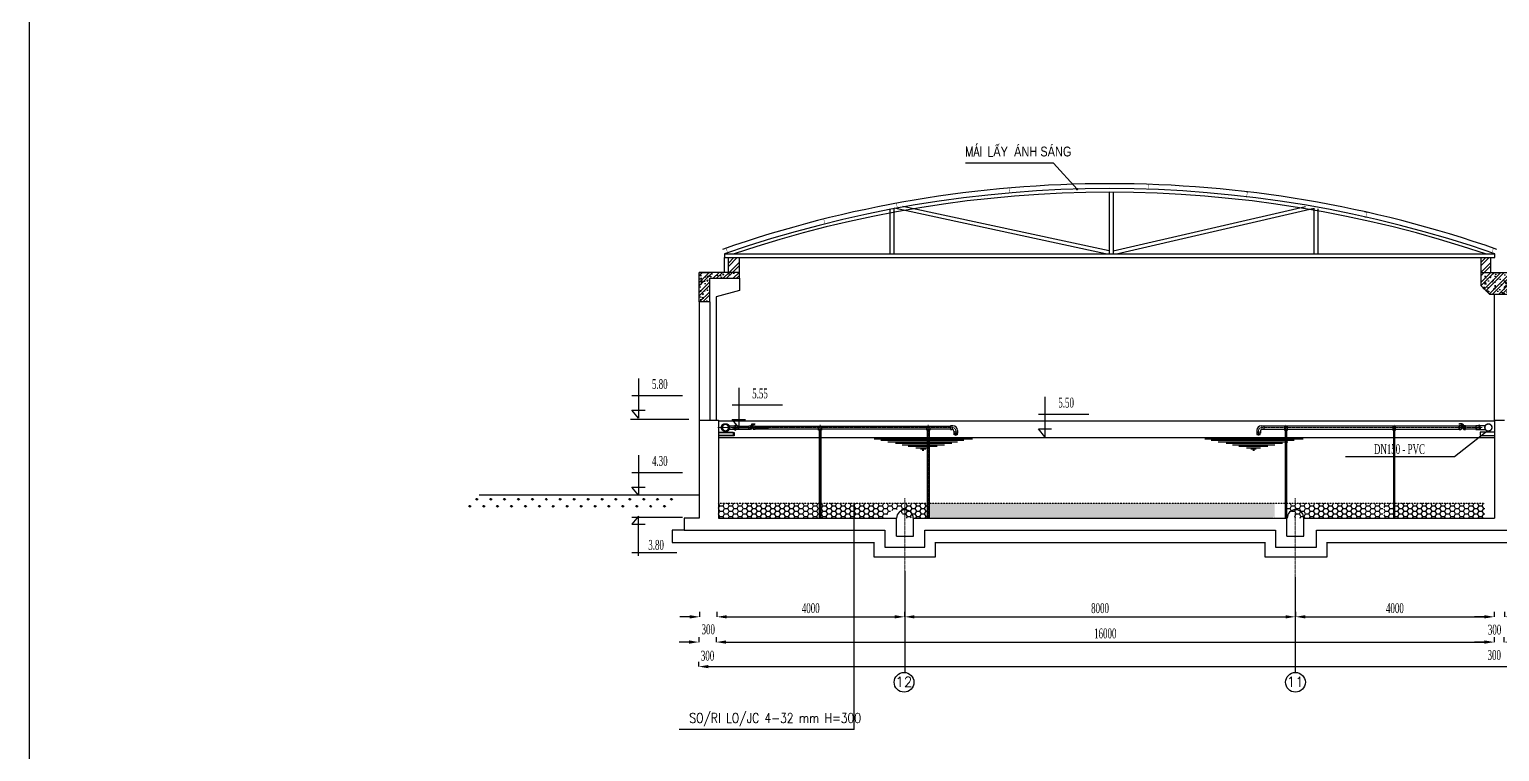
# Model space of a CAD drawing. Header units: millimetres. Extents: x -702765 to 835888, y -645289 to 262.
# Drawn here: x 616019 to 645903, y -311503 to -296839 of the extents above; entities that cross this region are included whole.
import ezdxf
from ezdxf.enums import TextEntityAlignment as Align

# ---------------------------------------------------------------- set-up
doc = ezdxf.new("R2010")
doc.units = ezdxf.units.MM
doc.header["$LTSCALE"] = 0.01
for name, pattern in [('CENTER', [2, 1.25, -0.25, 0.25, -0.25]), ('CENTER2', [1.125, 0.75, -0.125, 0.125, -0.125]), ('HIDDEN2', [0.1875, 0.125, -0.0625])]:
    doc.linetypes.add(name, pattern=pattern)
for name, color, linetype, lineweight in [('duong khuat', 49, 'HIDDEN2', 9), ('duong tam', 6, 'CENTER', 9), ('NETTHAY', 7, 'Continuous', 30), ('ong phan phoi bun', 3, 'Continuous', 25)]:
    doc.layers.add(name, color=color, linetype=linetype, lineweight=lineweight)
for name, color, linetype in [('HACTH', 9, 'Continuous'), ('HATCH', 8, 'Continuous'), ('manh', 8, 'Continuous'), ('TEXT', 2, 'Continuous'), ('THAY', 7, 'Continuous'), ('TUONG', 7, 'Continuous')]:
    doc.layers.add(name, color=color, linetype=linetype)
doc.styles.get("Standard").update_dxf_attribs({"font": 'txt.shx', "width": 0.85})
doc.styles.add('text', font='romans.shx', dxfattribs={"width": 0.8, "bigfont": 'romansvn.shx'})
doc.styles.add('TUYEN', font='vntimeh.shx', dxfattribs={"width": 0.6, "height": 200})
doc.dimstyles.new('D2', dxfattribs={"dimtxt": 200, "dimasz": 300, "dimexe": 0.18, "dimexo": 6.25, "dimgap": 50, "dimtad": 1, "dimdec": 0, "dimzin": 12, "dimdsep": 46, "dimtxsty": 'TUYEN', "dimcen": 0.09, "dimdle": 80, "dimclrd": 1, "dimclre": 1, "dimclrt": 2, "dimadec": 0, "dimazin": 0, "dimtfac": 0.000899191, "dimtdec": 0, "dimtofl": 0, "dimtmove": 2, "dimatfit": 3, "dimfxl": 0, "dimtolj": 1, "dimtzin": 12, "dimarcsym": 0})
pattern_1 = [(0, (244006.437, -830426.165), (95.25, 54.9926), [63.5, -127]), (120, (244006.437, -830426.165), (-95.2499886, 54.9926197), [63.5, -127]), (60, (244006.437, -830426.165), (1.14e-05, 109.9852197), [-127, 63.5])]
pattern_2 = [(45, (545482, -446745.53), (-101.02788, 101.02788), []), (45, (545549.36, -446745.53), (-101.02788, 101.02788), [])]
pattern_3 = [(45, (547428.93, -446745.53), (-101.02788, 101.02788), []), (45, (547496.28, -446745.53), (-101.02788, 101.02788), [])]

# ---------------------------------------------------------------- blocks, each defined once
blk = doc.blocks.new('*X5')
at = {"color": 0}
for p, q in [((5515, 34365), (5489, 34392)), ((5515, 34365), (5515, 34403)), ((5515, 34365), (5542, 34392)), ((5798, 34365), (5772, 34392)), ((5798, 34365), (5798, 34403)), ((5798, 34365), (5825, 34392)), ((6081, 34365), (6055, 34392)), ((6081, 34365), (6081, 34403)), ((6081, 34365), (6108, 34392)), ((6364, 34365), (6337, 34392)), ((6364, 34365), (6364, 34403)), ((6364, 34365), (6390, 34392)), ((6647, 34365), (6620, 34392)), ((6647, 34365), (6647, 34403)), ((6647, 34365), (6673, 34392)), ((6930, 34365), (6903, 34392)), ((6930, 34365), (6930, 34403)), ((6930, 34365), (6956, 34392)), ((7212, 34365), (7186, 34392)), ((7212, 34365), (7212, 34403)), ((7212, 34365), (7239, 34392)), ((7495, 34365), (7469, 34392)), ((7495, 34365), (7495, 34403)), ((7495, 34365), (7522, 34392)), ((7778, 34365), (7752, 34392)), ((7778, 34365), (7778, 34403)), ((7778, 34365), (7805, 34392)), ((8061, 34365), (8035, 34392)), ((8061, 34365), (8061, 34403)), ((8061, 34365), (8088, 34392)), ((8344, 34365), (8317, 34392)), ((8344, 34365), (8344, 34403)), ((8344, 34365), (8370, 34392)), ((8627, 34365), (8600, 34392)), ((8627, 34365), (8627, 34403)), ((8627, 34365), (8653, 34392)), ((8910, 34365), (8883, 34392)), ((8910, 34365), (8910, 34403)), ((8910, 34365), (8936, 34392)), ((9192, 34365), (9166, 34392)), ((9192, 34365), (9192, 34403)), ((9192, 34365), (9219, 34392)), ((9475, 34365), (9449, 34392)), ((9475, 34365), (9475, 34403)), ((9475, 34365), (9502, 34392)), ((5374, 34224), (5347, 34250)), ((5374, 34224), (5374, 34261)), ((5374, 34224), (5401, 34250)), ((5657, 34224), (5630, 34250)), ((5657, 34224), (5657, 34261)), ((5657, 34224), (5683, 34250)), ((5940, 34224), (5913, 34250)), ((5940, 34224), (5940, 34261)), ((5940, 34224), (5966, 34250)), ((6223, 34224), (6196, 34250)), ((6223, 34224), (6223, 34261)), ((6223, 34224), (6249, 34250)), ((6505, 34224), (6479, 34250)), ((6505, 34224), (6505, 34261)), ((6505, 34224), (6532, 34250)), ((6788, 34224), (6762, 34250)), ((6788, 34224), (6788, 34261)), ((6788, 34224), (6815, 34250)), ((7071, 34224), (7045, 34250)), ((7071, 34224), (7071, 34261)), ((7071, 34224), (7098, 34250)), ((7354, 34224), (7327, 34250)), ((7354, 34224), (7354, 34261)), ((7354, 34224), (7380, 34250)), ((7637, 34224), (7610, 34250)), ((7637, 34224), (7637, 34261)), ((7637, 34224), (7663, 34250)), ((7920, 34224), (7893, 34250)), ((7920, 34224), (7920, 34261)), ((7920, 34224), (7946, 34250)), ((8202, 34224), (8176, 34250)), ((8202, 34224), (8202, 34261)), ((8202, 34224), (8229, 34250)), ((8485, 34224), (8459, 34250)), ((8485, 34224), (8485, 34261)), ((8485, 34224), (8512, 34250)), ((8768, 34224), (8742, 34250)), ((8768, 34224), (8768, 34261)), ((8768, 34224), (8795, 34250)), ((9051, 34224), (9024, 34250)), ((9051, 34224), (9051, 34261)), ((9051, 34224), (9077, 34250)), ((9334, 34224), (9307, 34250)), ((9334, 34224), (9334, 34261)), ((9334, 34224), (9360, 34250))]:
    blk.add_line(p, q, dxfattribs=at)
blk = doc.blocks.new('*D41')
at = {"layer": 'Defpoints', "color": 0, "linetype": 'Continuous'}
for p in [(629643, -308040), (629993, -308040), (629993, -308767)]:
    blk.add_point(p, dxfattribs=at)
at = {"layer": 'HACTH', "color": 1, "linetype": 'ByBlock', "lineweight": -2}
for p, q in [((629643, -308667), (629643, -308767)), ((629993, -308667), (629993, -308767)), ((629443, -308767), (629243, -308767)), ((630193, -308767), (630393, -308767))]:
    blk.add_line(p, q, dxfattribs=at)
at = {"layer": 'HACTH', "color": 1, "linetype": 'Continuous'}
for points in [[(629443, -308734), (629443, -308800), (629643, -308767)], [(630193, -308734), (630193, -308800), (629993, -308767)]]:
    blk.add_solid(points, dxfattribs=at)
at = {"layer": 'HACTH', "color": 2, "linetype": 'Continuous', "insert": (629818, -309022), "char_height": 200, "attachment_point": 5, "style": 'TUYEN'}
blk.add_mtext('\\A1;300', dxfattribs=at)
blk = doc.blocks.new('*D42')
at = {"layer": 'Defpoints', "color": 0, "linetype": 'Continuous'}
for p in [(629993, -308040), (633809, -308040), (633809, -308767)]:
    blk.add_point(p, dxfattribs=at)
at = {"layer": 'HACTH', "color": 1, "linetype": 'ByBlock', "lineweight": -2}
for p, q in [((629993, -308667), (629993, -308767)), ((633809, -308667), (633809, -308767)), ((630193, -308767), (633609, -308767))]:
    blk.add_line(p, q, dxfattribs=at)
at = {"layer": 'HACTH', "color": 1, "linetype": 'Continuous'}
for points in [[(630193, -308734), (630193, -308800), (629993, -308767)], [(633609, -308734), (633609, -308800), (633809, -308767)]]:
    blk.add_solid(points, dxfattribs=at)
at = {"layer": 'HACTH', "color": 2, "linetype": 'Continuous', "insert": (631901, -308592), "char_height": 200, "attachment_point": 5, "style": 'TUYEN'}
blk.add_mtext('\\A1;4000', dxfattribs=at)
blk = doc.blocks.new('*D43')
at = {"layer": 'Defpoints', "color": 0, "linetype": 'Continuous'}
for p in [(633809, -308040), (641754, -308040), (641754, -308767)]:
    blk.add_point(p, dxfattribs=at)
at = {"layer": 'HACTH', "color": 1, "linetype": 'ByBlock', "lineweight": -2}
for p, q in [((633809, -308667), (633809, -308767)), ((641754, -308667), (641754, -308767)), ((634009, -308767), (641554, -308767))]:
    blk.add_line(p, q, dxfattribs=at)
at = {"layer": 'HACTH', "color": 1, "linetype": 'Continuous'}
for points in [[(634009, -308734), (634009, -308800), (633809, -308767)], [(641554, -308734), (641554, -308800), (641754, -308767)]]:
    blk.add_solid(points, dxfattribs=at)
at = {"layer": 'HACTH', "color": 2, "linetype": 'Continuous', "insert": (637782, -308592), "char_height": 200, "attachment_point": 5, "style": 'TUYEN'}
blk.add_mtext('\\A1;8000', dxfattribs=at)
blk = doc.blocks.new('*D44')
at = {"layer": 'Defpoints', "color": 0, "linetype": 'Continuous'}
for p in [(641754, -308202), (645795, -308202), (645795, -308767)]:
    blk.add_point(p, dxfattribs=at)
at = {"layer": 'HACTH', "color": 1, "linetype": 'ByBlock', "lineweight": -2}
for p, q in [((641754, -308667), (641754, -308767)), ((645795, -308667), (645795, -308767)), ((641954, -308767), (645595, -308767))]:
    blk.add_line(p, q, dxfattribs=at)
at = {"layer": 'HACTH', "color": 1, "linetype": 'Continuous'}
for points in [[(641954, -308734), (641954, -308800), (641754, -308767)], [(645595, -308734), (645595, -308800), (645795, -308767)]]:
    blk.add_solid(points, dxfattribs=at)
at = {"layer": 'HACTH', "color": 2, "linetype": 'Continuous', "insert": (643775, -308592), "char_height": 200, "attachment_point": 5, "style": 'TUYEN'}
blk.add_mtext('\\A1;4000', dxfattribs=at)
blk = doc.blocks.new('*D45')
at = {"layer": 'Defpoints', "color": 0, "linetype": 'Continuous'}
for p in [(645795, -308202), (646003, -308202), (646003, -308767)]:
    blk.add_point(p, dxfattribs=at)
at = {"layer": 'HACTH', "color": 1, "linetype": 'ByBlock', "lineweight": -2}
for p, q in [((645795, -308667), (645795, -308767)), ((646003, -308667), (646003, -308767)), ((645595, -308767), (645395, -308767)), ((646203, -308767), (646403, -308767))]:
    blk.add_line(p, q, dxfattribs=at)
at = {"layer": 'HACTH', "color": 1, "linetype": 'Continuous'}
for points in [[(645595, -308734), (645595, -308800), (645795, -308767)], [(646203, -308734), (646203, -308800), (646003, -308767)]]:
    blk.add_solid(points, dxfattribs=at)
at = {"layer": 'HACTH', "color": 2, "linetype": 'Continuous', "insert": (645801, -309028), "char_height": 200, "attachment_point": 5, "style": 'TUYEN'}
blk.add_mtext('\\A1;300', dxfattribs=at)
blk = doc.blocks.new('*D54')
at = {"layer": 'Defpoints', "color": 0, "linetype": 'Continuous'}
for p in [(629628, -308183), (629980, -308183), (629980, -309280)]:
    blk.add_point(p, dxfattribs=at)
at = {"layer": 'HACTH', "color": 1, "linetype": 'ByBlock', "lineweight": -2}
for p, q in [((629428, -309280), (629228, -309280)), ((629628, -309180), (629628, -309280)), ((629980, -309180), (629980, -309280)), ((630180, -309280), (630380, -309280))]:
    blk.add_line(p, q, dxfattribs=at)
at = {"layer": 'HACTH', "color": 1, "linetype": 'Continuous'}
for points in [[(629428, -309246), (629428, -309313), (629628, -309280)], [(630180, -309246), (630180, -309313), (629980, -309280)]]:
    blk.add_solid(points, dxfattribs=at)
at = {"layer": 'HACTH', "color": 2, "linetype": 'Continuous', "insert": (629804, -309557), "char_height": 200, "attachment_point": 5, "style": 'TUYEN'}
blk.add_mtext('\\A1;300', dxfattribs=at)
blk = doc.blocks.new('*D55')
at = {"layer": 'Defpoints', "color": 0, "linetype": 'Continuous'}
for p in [(629980, -307987), (645796, -307987), (645796, -309280)]:
    blk.add_point(p, dxfattribs=at)
at = {"layer": 'HACTH', "color": 1, "linetype": 'ByBlock', "lineweight": -2}
for p, q in [((629980, -309180), (629980, -309280)), ((630180, -309280), (645596, -309280)), ((645796, -309180), (645796, -309280))]:
    blk.add_line(p, q, dxfattribs=at)
at = {"layer": 'HACTH', "color": 1, "linetype": 'Continuous'}
for points in [[(630180, -309246), (630180, -309313), (629980, -309280)], [(645596, -309246), (645596, -309313), (645796, -309280)]]:
    blk.add_solid(points, dxfattribs=at)
at = {"layer": 'HACTH', "color": 2, "linetype": 'Continuous', "insert": (637888, -309105), "char_height": 200, "attachment_point": 5, "style": 'TUYEN'}
blk.add_mtext('\\A1;16000', dxfattribs=at)
blk = doc.blocks.new('*D56')
at = {"layer": 'Defpoints', "color": 0, "linetype": 'Continuous'}
for p in [(645796, -308027), (645991, -308027), (645991, -309280)]:
    blk.add_point(p, dxfattribs=at)
at = {"layer": 'HACTH', "color": 1, "linetype": 'ByBlock', "lineweight": -2}
for p, q in [((645596, -309280), (645396, -309280)), ((645796, -309180), (645796, -309280)), ((645991, -309180), (645991, -309280)), ((646191, -309280), (646391, -309280))]:
    blk.add_line(p, q, dxfattribs=at)
at = {"layer": 'HACTH', "color": 1, "linetype": 'Continuous'}
for points in [[(645596, -309246), (645596, -309313), (645796, -309280)], [(646191, -309246), (646191, -309313), (645991, -309280)]]:
    blk.add_solid(points, dxfattribs=at)
at = {"layer": 'HACTH', "color": 2, "linetype": 'Continuous', "insert": (645795, -309543), "char_height": 200, "attachment_point": 5, "style": 'TUYEN'}
blk.add_mtext('\\A1;300', dxfattribs=at)
blk = doc.blocks.new('*D61')
at = {"layer": 'Defpoints', "color": 0, "linetype": 'Continuous'}
for p in [(629622, -309266), (678004, -309266), (678004, -309778)]:
    blk.add_point(p, dxfattribs=at)
at = {"layer": 'HACTH', "color": 1, "linetype": 'ByBlock', "lineweight": -2}
for p, q in [((629622, -309678), (629622, -309778)), ((629822, -309778), (677804, -309778)), ((678004, -309678), (678004, -309778))]:
    blk.add_line(p, q, dxfattribs=at)
at = {"layer": 'HACTH', "color": 1, "linetype": 'Continuous'}
for points in [[(629822, -309745), (629822, -309811), (629622, -309778)], [(677804, -309745), (677804, -309811), (678004, -309778)]]:
    blk.add_solid(points, dxfattribs=at)
at = {"layer": 'HACTH', "color": 2, "linetype": 'Continuous', "insert": (653813, -309603), "char_height": 200, "attachment_point": 5, "style": 'TUYEN'}
blk.add_mtext('\\A1;60000', dxfattribs=at)

msp = doc.modelspace()

# ---------------------------------------------------------------- hatches: boundary and pattern name
at = {"layer": 'HACTH', "linetype": 'Continuous'}
h = msp.add_hatch(dxfattribs=at)
h.set_pattern_fill('HONEY', color=256, scale=20, style=0)
h.set_pattern_definition(pattern_1)
h.paths.add_polyline_path([(632075.9, -306461.6), (630028.4, -306461.6), (630028.4, -306761.6), (632075.9, -306761.6)])
h.paths.add_polyline_path([(632043.9, -306742.5, -0.0387523), (632044.6, -306742.1), (632049.2, -306739.4), (632049.2, -306733), (632067, -306733), (632067, -306741.8, -0.526809), (632067, -306750.2), (632067, -306750.9, 0.1076394), (632068.5, -306749.3), (632067, -306750.2, -0.0387523), (632066.3, -306750.6), (632061.2, -306753.5), (632061.2, -306751.6), (632043.9, -306751.6), (632043.9, -306750.9, -0.5268102), (632043.9, -306742.5), (632043.9, -306741.8, 0.107639), (632042.4, -306743.4)], flags=16)
h.paths.add_polyline_path([(632049.7, -306741.1), (632049.7, -306742.5, -0.1616819), (632061.7, -306742.7), (632061.7, -306741.1)], flags=0)
h = msp.add_hatch(dxfattribs=at)
h.set_pattern_fill('HONEY', color=256, scale=20, style=0)
h.set_pattern_definition(pattern_1)
h.paths.add_polyline_path([(633617.8, -306461.6), (632105.9, -306461.6), (632105.9, -306761.6), (633448.2, -306761.6, -0.4024342), (633617.8, -306592.3)])
h.paths.add_polyline_path([(632137.1, -306750.6), (632132.1, -306753.5), (632132.1, -306751.6), (632114.7, -306751.6), (632114.7, -306750.9, -0.5773503), (632115.4, -306742.1), (632120, -306739.4), (632120, -306733), (632137.8, -306733), (632137.8, -306741.8, -0.5773503)], flags=16)
h.paths.add_polyline_path([(632120.5, -306750.2, -0.2679492), (632115.4, -306750.6), (632117.2, -306751.6), (632120.5, -306751.6)], flags=0)
h.paths.add_polyline_path([(632137.8, -306742.5, 0.0387523), (632137.1, -306742.1)], flags=0)
h.paths.add_polyline_path([(632113.7, -306746.3, -0.3768087), (632138.9, -306746.3, -0.3768087)], flags=0)
h = msp.add_hatch(dxfattribs=at)
h.set_pattern_fill('HONEY', color=256, scale=20, style=0)
h.set_pattern_definition(pattern_1)
h.paths.add_polyline_path([(634275.9, -306461.6), (633617.8, -306461.6), (633617.8, -306592.3, -0.4137444), (633794, -306761.6), (634275.9, -306761.6)])
h.paths.add_polyline_path([(634267, -306741.8, -0.5268088), (634267, -306750.2), (634267, -306750.9, 0.1076394), (634268.5, -306749.3), (634267, -306750.2, -0.0387523), (634266.3, -306750.6), (634261.2, -306753.5), (634261.2, -306751.6), (634243.9, -306751.6), (634243.9, -306750.9, -0.5268102), (634243.9, -306742.5), (634243.9, -306741.8, 0.107639), (634242.4, -306743.4), (634243.9, -306742.5, -0.0387523), (634244.6, -306742.1), (634249.2, -306739.4), (634249.2, -306733), (634267, -306733)], flags=16)
h.paths.add_polyline_path([(634249.7, -306741.1), (634249.7, -306742.5, -0.1616819), (634261.7, -306742.7), (634261.7, -306741.1)], flags=0)
h = msp.add_hatch(dxfattribs=at)
h.set_pattern_fill('HONEY', color=256, scale=20, style=0)
h.set_pattern_definition(pattern_1)
h.paths.add_polyline_path([(641328.6, -306461.6), (634305.9, -306461.6), (634305.9, -306761.6), (637029.6, -306761.6), (641328.6, -306761.6)])
h.paths.add_polyline_path([(634337.1, -306750.6), (634332.1, -306753.5), (634332.1, -306751.6), (634314.7, -306751.6), (634314.7, -306750.9), (634314.7, -306750.9, -0.5773527), (634315.4, -306742.1), (634320, -306739.4), (634320, -306733), (634337.8, -306733), (634337.8, -306741.8, -0.5773503)], flags=16)
h.paths.add_polyline_path([(634320.5, -306750.2, -0.2679492), (634315.4, -306750.6), (634317.2, -306751.6), (634320.5, -306751.6)], flags=0)
h.paths.add_polyline_path([(634337.8, -306742.5, 0.0387523), (634337.1, -306742.1)], flags=0)
h.paths.add_polyline_path([(634313.7, -306746.3, -0.3768087), (634338.9, -306746.3, -0.3768087)], flags=0)
h.paths.add_polyline_path([(641297.3, -306742.1), (641301.9, -306739.4), (641301.9, -306733), (641319.7, -306733), (641319.7, -306741.8, -0.5773503), (641319, -306750.6), (641313.9, -306753.5), (641313.9, -306751.6), (641296.6, -306751.6), (641296.6, -306750.9, -0.5773503)], flags=16)
h.paths.add_polyline_path([(641313.9, -306742.5, -0.027244), (641314.4, -306742.2), (641314.4, -306741.1), (641302.4, -306741.1), (641302.4, -306741.8, -0.0410691), (641303, -306742.3, -0.1458794)], flags=0)
h = msp.add_hatch(dxfattribs=at)
h.set_pattern_fill('HONEY', color=256, scale=20, style=0)
h.set_pattern_definition(pattern_1)
h.paths.add_polyline_path([(643528.6, -306461.6), (641556.8, -306461.6), (641556.8, -306588.2, -0.4262541), (641740.2, -306761.6), (643241.7, -306761.6), (643250.7, -306750.9), (643250.7, -306761.6), (643528.6, -306761.6)])
h.paths.add_polyline_path([(643497.3, -306742.1), (643501.9, -306739.4), (643501.9, -306733), (643519.7, -306733), (643519.7, -306741.8, -0.5773503), (643519, -306750.6), (643513.9, -306753.5), (643513.9, -306751.6), (643496.6, -306751.6), (643496.6, -306750.9, -0.5773503)], flags=16)
h.paths.add_polyline_path([(643513.9, -306742.5, -0.027244), (643514.4, -306742.2), (643514.4, -306741.1), (643502.4, -306741.1), (643502.4, -306741.8, -0.0410691), (643503, -306742.3, -0.1458794)], flags=0)
h = msp.add_hatch(dxfattribs=at)
h.set_pattern_fill('HONEY', color=256, scale=20, style=0)
h.set_pattern_definition(pattern_1)
h.paths.add_polyline_path([(645606, -306461.6), (643558.6, -306461.6), (643558.6, -306761.6), (645606, -306761.6)])
h.paths.add_polyline_path([(643589.8, -306750.6), (643584.7, -306753.5), (643584.7, -306751.6), (643567.4, -306751.6), (643567.4, -306750.9, -0.5773503), (643568.1, -306742.1), (643572.7, -306739.4), (643572.7, -306733), (643590.5, -306733), (643590.5, -306741.8, -0.5773503)], flags=16)
h.paths.add_polyline_path([(643573.2, -306750.2, -0.2679492), (643568.1, -306750.6), (643569.8, -306751.6), (643573.2, -306751.6)], flags=0)
h.paths.add_polyline_path([(643590.5, -306742.5, 0.0387523), (643589.8, -306742.1)], flags=0)
h.paths.add_polyline_path([(643566.4, -306746.3, -0.3768087), (643591.6, -306746.3, -0.3768087)], flags=0)
at = {"layer": 'HATCH'}
h = msp.add_hatch(dxfattribs=at)
h.set_pattern_fill('ANSI32', color=256, scale=15, style=0)
h.set_pattern_definition(pattern_2)
h.paths.add_polyline_path([(630450.3, -301472.2), (630230.3, -301472.2), (630230.3, -301772.2), (630450.3, -301772.2)])
h = msp.add_hatch(dxfattribs=at)
h.set_pattern_fill('ANSI32', color=256, scale=15, style=0)
h.set_pattern_definition(pattern_3)
h.paths.add_polyline_path([(645727.2, -301472.2), (645527.2, -301472.2), (645527.2, -301772.2), (645727.2, -301772.2)])
h.paths.add_polyline_path([(646279.2, -301772.2), (646279.2, -301472.2), (646227.2, -301472.2), (646227.2, -301772.2)])
h = msp.add_hatch(dxfattribs=at)
h.set_pattern_fill('ANSI32', color=256, scale=15, style=0)
h.set_pattern_definition(pattern_2)
h.paths.add_polyline_path([(629630.3, -301772.2), (629630.3, -302372.2), (629850.3, -302372.2), (629850.3, -301892.2), (630450.3, -301892.2), (630450.3, -301772.2)])
h = msp.add_hatch(dxfattribs=at)
h.set_pattern_fill('AR-CONC', color=256, scale=1.5, style=0)
h.set_pattern_definition([(50, (545482, -446745.53), (273.277, -23.90863), [28.575, -314.325]), (355, (545482, -446745.53), (-52.86424, 286.58496), [22.86, -251.46]), (100.451, (545504.78, -446747.53), (220.41375, 262.67503), [24.285, -267.135]), (46.1842, (545482, -446669.33), (406.61856, -63.0635), [42.8625, -471.4875]), (96.6356, (545515.9, -446674.6), (356.10635, 371.1383), [36.4275, -400.7025]), (351.184, (545482, -446669.33), (356.1069, 371.1377), [34.29, -377.19]), (21, (545520.1, -446688.38), (227.42232, -153.39828), [28.575, -314.325]), (326, (545520.1, -446688.38), (92.70304, 276.28195), [22.86, -251.46]), (71.4514, (545539.06, -446701.17), (320.12474, 122.8843), [24.285, -267.135]), (37.5, (545482.01, -446745.53), (4.632905, 126.83256), [0, -248.412, 0, -255.27, 0, -252.4125]), (7.5, (545482, -446745.53), (100.22949, 150.27086), [0, -145.542, 0, -242.697, 0, -96.2025]), (327.5, (545397.04, -446745.53), (203.38589, -8.593116), [0, -95.25, 0, -297.18, 0, -394.335]), (317.5, (545358.94, -446745.53), (222.19377, 38.13974), [0, -123.825, 0, -197.358, 0, -280.035])])
h.paths.add_polyline_path([(629850.3, -301892.2), (630450.3, -301892.2), (630450.3, -301772.2), (629630.3, -301772.2), (629630.3, -302372.2), (629850.3, -302372.2)])
h = msp.add_hatch(dxfattribs=at)
h.set_pattern_fill('AR-CONC', color=256, scale=1.5, style=0)
h.set_pattern_definition([(50, (547428.93, -446745.53), (273.277, -23.90863), [28.575, -314.325]), (355, (547428.93, -446745.53), (-52.86424, 286.58496), [22.86, -251.46]), (100.451, (547451.7, -446747.53), (220.41375, 262.67503), [24.285, -267.135]), (46.1842, (547428.93, -446669.33), (406.61856, -63.0635), [42.8625, -471.4875]), (96.6356, (547462.8, -446674.6), (356.10635, 371.1383), [36.4275, -400.7025]), (351.184, (547428.93, -446669.33), (356.1069, 371.1377), [34.29, -377.19]), (21, (547467.03, -446688.38), (227.42232, -153.39828), [28.575, -314.325]), (326, (547467.03, -446688.38), (92.70304, 276.28195), [22.86, -251.46]), (71.4514, (547485.98, -446701.17), (320.12474, 122.8843), [24.285, -267.135]), (37.5, (547428.93, -446745.53), (4.632905, 126.83256), [0, -248.412, 0, -255.27, 0, -252.4125]), (7.5, (547428.93, -446745.53), (100.22949, 150.27086), [0, -145.542, 0, -242.697, 0, -96.2025]), (327.5, (547343.97, -446745.53), (203.38589, -8.593116), [0, -95.25, 0, -297.18, 0, -394.335]), (317.5, (547305.87, -446745.53), (222.19377, 38.13974), [0, -123.825, 0, -197.358, 0, -280.035])])
h.paths.add_polyline_path([(646279.2, -302047.2), (646279.2, -301772.2), (645527.2, -301772.2), (645527.2, -302047.2), (645702.2, -302222.2), (646104.2, -302222.2)])
h = msp.add_hatch(dxfattribs=at)
h.set_pattern_fill('ANSI32', color=256, scale=15, style=0)
h.set_pattern_definition(pattern_3)
h.paths.add_polyline_path([(646279.2, -302047.2), (646279.2, -301772.2), (645527.2, -301772.2), (645527.2, -302047.2), (645702.2, -302222.2), (646104.2, -302222.2)])

# ---------------------------------------------------------------- linework, layer by layer
for p, q in [((628402.3, -303924.6), (628402.3, -304732.1)), ((630438.5, -304115.2), (630438.5, -304922.7)), ((628267.7, -304274.5), (629291.2, -304274.5)), ((630303.8, -304465.1), (631327.4, -304465.1)), ((636662.2, -304301.4), (636662.2, -305108.9)), ((629425.9, -304759), (628240.7, -304759)), ((628267.7, -304570.6), (628537, -304570.6)), ((628402.3, -304732.1), (628267.7, -304570.6)), ((629630.3, -304772.2), (629630.3, -306761.6)), ((629630.3, -304772.2), (630028.4, -304772.2)), ((630028.4, -304772.2), (630028.4, -306761.6)), ((630039.7, -304784.4), (645802.2, -304784.4)), ((630303.8, -304761.2), (630573.2, -304761.2)), ((630438.5, -304922.7), (630303.8, -304761.2)), ((636527.5, -304651.3), (637551.1, -304651.3)), ((645802.2, -304772.2), (645802.2, -306761.6)), ((645802.2, -304772.2), (646004.2, -304772.2)), ((630028.4, -305022.2), (630345, -305022.2)), ((630345, -305090.1), (630028.4, -305090.1)), ((630031.4, -305020), (630321.7, -305020)), ((630321.7, -305087.9), (630031.4, -305087.9)), ((630321.7, -305020), (630321.7, -305087.9)), ((630344.9, -305022.2), (630344.9, -305090.1)), ((630345, -305022.2), (630345, -305090.1)), ((636662.2, -305108.9), (636527.5, -304947.4)), ((636527.5, -304947.4), (636796.9, -304947.4)), ((644989, -305514), (645619.6, -305020.1)), ((645802.2, -305020), (645509, -305020)), ((645509, -305020), (645509, -305087.9)), ((645509, -305087.9), (645802.2, -305087.9)), ((628402.3, -305485.8), (628402.3, -306293.3)), ((642773.4, -305514), (644989, -305514)), ((628267.7, -305835.7), (629291.2, -305835.7)), ((629636.1, -306297.2), (625161.9, -306297.2)), ((628267.7, -306131.8), (628537, -306131.8)), ((628402.3, -306293.3), (628267.7, -306131.8)), ((632784.8, -311056), (632784.8, -306461.6)), ((628402.3, -306723.9), (628267.7, -306885.4)), ((628267.7, -306745.5), (629291.2, -306745.5)), ((628267.7, -306885.4), (628537, -306885.4)), ((628402.3, -307531.4), (628402.3, -306723.9)), ((629630.3, -306761.6), (629331.7, -306761.6)), ((629331.7, -306761.6), (629331.7, -307010.3)), ((630028.4, -306761.6), (633641.1, -306761.6)), ((633641.1, -307131.7), (633641.1, -306761.6)), ((633986.8, -307131.7), (633986.8, -306761.6)), ((633986.8, -306761.6), (641580.2, -306761.6)), ((641580.2, -307131.7), (641580.2, -306761.6)), ((641925.9, -307131.7), (641925.9, -306761.6)), ((641925.9, -306761.6), (645802.2, -306761.6)), ((629331.7, -307010.3), (629082.8, -307010.3)), ((629082.8, -307010.3), (629082.8, -307258.9)), ((629331.7, -307010.3), (633406, -307010.6)), ((633406, -307010.6), (633406, -307351.9)), ((633641.1, -307131.7), (633986.8, -307131.7)), ((634216.9, -307351.6), (634216.9, -307010.3)), ((634216.9, -307010.3), (641348, -307010.3)), ((641348, -307010.3), (641348, -307351.6)), ((641580.2, -307131.7), (641925.9, -307131.7)), ((642178.4, -307351.6), (642178.4, -307010.3)), ((642178.4, -307010.3), (649214.5, -307010.3)), ((628267.3, -307457.5), (629180.7, -307457.5)), ((629082.8, -307258.9), (633186.5, -307259.2)), ((633186.5, -307252.1), (633186.5, -307551.3)), ((633406, -307351.9), (634216.9, -307351.6)), ((634436.4, -307551), (634436.4, -307251.9)), ((634436.4, -307258.9), (641128.5, -307258.9)), ((641128.5, -307251.9), (641128.5, -307551)), ((641348, -307351.6), (642178.4, -307351.6)), ((642397.9, -307551), (642397.9, -307251.9)), ((642397.9, -307258.9), (648995, -307258.9)), ((633186.5, -307551.3), (634436.4, -307551)), ((641128.5, -307551), (642397.9, -307551)), ((632784.8, -311056), (629225.9, -311056))]:
    msp.add_line(p, q)
at = {"color": 4}
for p, q in [((630302.6, -304925), (631044, -304925)), ((630039.7, -305127.4), (645802.2, -305127.4))]:
    msp.add_line(p, q, dxfattribs=at)
at = {"linetype": 'CENTER2'}
msp.add_line((630028.4, -306461.6), (645606, -306461.6), dxfattribs=at)
at = {"const_width": 30}
for points in [[(630154.8, -304850.4, 1), (630154.8, -304993.6, 1)], [(630178.1, -304852.7, 1), (630178.1, -304995.8, 1)], [(630154.8, -304996.5, 1), (630154.8, -304850.4, 1)], [(630178.1, -304998.7, 1), (630178.1, -304852.7, 1)], [(645675.9, -304996.5, -1), (645675.9, -304850.4, -1)], [(645675.9, -304996.5, -1), (645675.9, -304850.4, -1)], [(645675.9, -304850.4, -1), (645675.9, -304993.6, -1)], [(645675.9, -304850.4, -1), (645675.9, -304993.6, -1)]]:
    msp.add_lwpolyline(points, format="xyb", dxfattribs=at)
for points in [[(632060.9, -304908.7), (632120.9, -304908.7), (632120.9, -304976.2), (632060.9, -304976.2)], [(634260.9, -304908.7), (634320.9, -304908.7), (634320.9, -304976.2), (634260.9, -304976.2)], [(641590.3, -304906.5), (641530.3, -304906.5), (641530.3, -304974), (641590.3, -304974)], [(643790.3, -304906.5), (643730.3, -304906.5), (643730.3, -304974), (643790.3, -304974)]]:
    msp.add_lwpolyline(points, close=True)
for points in [[(632075.9, -306751.6), (632075.9, -304976.2), (632105.9, -304976.2), (632105.9, -306751.6)], [(634275.9, -306751.6), (634275.9, -304976.2), (634305.9, -304976.2), (634305.9, -306751.6)], [(641575.3, -306749.4), (641575.3, -304974), (641545.3, -304974), (641545.3, -306749.4)], [(643775.3, -306749.4), (643775.3, -304974), (643745.3, -304974), (643745.3, -306749.4)]]:
    msp.add_lwpolyline(points)
for centre in [(633797.7, -310096.7), (641754.5, -310096.7)]:
    msp.add_circle(centre, 200.1)
for centre in [(633816, -306761.1), (641755.1, -306761.1)]:
    msp.add_arc(centre, 168.8, 0, 180)
at = {"layer": 'duong khuat', "ltscale": 200}
for points in [[(630356.1, -304956.9), (630334.6, -304956.9), (630334.6, -304894.4), (630356.1, -304894.4)], [(645495.1, -304954.7), (645516.5, -304954.7), (645516.5, -304892.2), (645495.1, -304892.2)]]:
    msp.add_lwpolyline(points, dxfattribs=at)
for points in [[(630407.2, -304894.4), (630431.1, -304894.4), (630431.1, -304956.9), (630407.2, -304956.9)], [(630643.4, -304894.4), (630669.1, -304894.4), (630669.1, -304956.9), (630643.4, -304956.9)], [(630737.6, -304894.4), (630769.3, -304894.4), (630769.3, -304956.9), (630737.6, -304956.9)], [(634740.8, -304894.4), (634781.5, -304894.4), (634781.5, -304956.9), (634740.8, -304956.9)], [(634816.7, -305012.2), (634879.2, -305012.2), (634879.2, -305038.2), (634816.7, -305038.2)], [(641034.4, -305010), (640971.9, -305010), (640971.9, -305036), (641034.4, -305036)], [(641110.3, -304892.2), (641069.6, -304892.2), (641069.6, -304954.7), (641110.3, -304954.7)], [(645113.6, -304892.2), (645081.9, -304892.2), (645081.9, -304954.7), (645113.6, -304954.7)], [(645207.8, -304892.2), (645182, -304892.2), (645182, -304954.7), (645207.8, -304954.7)], [(645444, -304892.2), (645420.1, -304892.2), (645420.1, -304954.7), (645444, -304954.7)]]:
    msp.add_lwpolyline(points, close=True, dxfattribs=at)
at = {"layer": 'duong tam', "ltscale": 200}
for p, q in [((634785.5, -304925.7), (630015.1, -304925.7)), ((632090.9, -306780.5), (632090.9, -304867.6)), ((634290.9, -306780.5), (634290.9, -304867.6)), ((634848, -305088.4), (634848, -304988.2)), ((641003.2, -305086.2), (641003.2, -304986)), ((645548.6, -304922.8), (641065.6, -304923.5)), ((641560.3, -306778.3), (641560.3, -304865.4)), ((643760.3, -306778.3), (643760.3, -304865.4)), ((633810.6, -306356), (633810.6, -308212)), ((641749.7, -306356), (641749.7, -308212))]:
    msp.add_line(p, q, dxfattribs=at)
for centre, start, end in [((634785.5, -304988.2), 0, 90), ((641065.7, -304986), 90, 180)]:
    msp.add_arc(centre, 62.5, start, end, dxfattribs=at)
at = {"layer": 'HACTH'}
for p, q in [((633191.3, -305152.3), (635191.1, -305152.3)), ((633323.8, -305182.4), (635010.4, -305182.4)), ((633468.4, -305212.5), (634883.9, -305212.5)), ((633625, -305242.6), (634769.5, -305242.6)), ((633757.5, -305272.7), (634618.9, -305272.7)), ((633884, -305302.8), (634474.3, -305302.8)), ((634040.6, -305332.9), (634323.7, -305332.9)), ((634131, -305356.9), (634239.4, -305356.9)), ((634167.1, -305381), (634203.3, -305381)), ((639908.8, -305152.3), (641908.6, -305152.3)), ((640041.3, -305182.4), (641727.9, -305182.4)), ((640185.9, -305212.5), (641601.4, -305212.5)), ((640342.5, -305242.6), (641487, -305242.6)), ((640475, -305272.7), (641336.4, -305272.7)), ((640601.5, -305302.8), (641191.8, -305302.8)), ((640758.1, -305332.9), (641041.2, -305332.9)), ((640848.5, -305356.9), (640956.9, -305356.9)), ((640884.6, -305381), (640920.8, -305381)), ((633810.6, -307836.9), (633810.6, -309897)), ((641749.7, -307961.2), (641749.7, -309896.7))]:
    msp.add_line(p, q, dxfattribs=at)
at = {"layer": 'manh'}
for p, q in [((637965.2, -300147.2), (637965.2, -301397.2)), ((638045.2, -300147.2), (638045.2, -301397.2)), ((633517.8, -301397.2), (633517.8, -300480.9)), ((633597.8, -301397.2), (633597.8, -300465.7)), ((638045.2, -301333.7), (641954.7, -300432.9)), ((638114.6, -301397.2), (642133.2, -300465.7)), ((642133.2, -301397.2), (642133.2, -300465.7)), ((642213.2, -301397.2), (642213.2, -300480.9)), ((630150.3, -301397.2), (645807.2, -301397.2)), ((630150.3, -301397.2), (630150.3, -301472.2)), ((630150.3, -301397.2), (633557.8, -301397.2)), ((630150.3, -301472.2), (645807.2, -301472.2)), ((645807.2, -301472.2), (645807.2, -301397.2))]:
    msp.add_line(p, q, dxfattribs=at)
at = {"layer": 'manh', "const_width": 8}
for points in [[(638705.5, -299980.4), (638766.1, -299986.3), (638756.2, -300085.8), (638703.8, -300080.7)], [(636000.6, -300055.4), (635940, -300061.3), (635949.9, -300160.8), (636002.3, -300155.6)], [(640717.7, -300134.1), (640777.5, -300145.6), (640758.4, -300243.7), (640706.7, -300233.8)], [(633703.1, -300359.7), (633643.3, -300371.2), (633662.4, -300469.3), (633714.1, -300459.3)], [(643150.9, -300544.6), (643209.5, -300561.4), (643181.8, -300657.4), (643131.2, -300642.9)], [(632222.6, -300673), (632164.1, -300689.8), (632191.8, -300785.8), (632242.4, -300771.3)], [(630234.6, -301257.5), (630177.8, -301279.3), (630213.8, -301372.5), (630262.9, -301353.6)], [(645722.9, -301257.5), (645779.8, -301279.3), (645743.7, -301372.5), (645694.6, -301353.6)]]:
    msp.add_lwpolyline(points, dxfattribs=at)
at = {"layer": 'manh'}
for points in [[(637895.7, -301397.2), (633597.8, -300465.7)], [(637965.2, -301333.7), (633776.2, -300432.9)]]:
    msp.add_lwpolyline(points, dxfattribs=at)
for centre, radius, start, end in [((637978.8, -323856.2), 23884, 70.76551, 109.23449), ((637978.8, -323861.1), 23788.9, 70.78699, 109.21301), ((637978.8, -324104.6), 23957.4, 71.40999, 108.59001)]:
    msp.add_arc(centre, radius, start, end, dxfattribs=at)
at = {"layer": 'NETTHAY'}
for p, q in [((645527.2, -301772.2), (645527.2, -301472.2)), ((645727.2, -301772.2), (645727.2, -301472.2))]:
    msp.add_line(p, q, dxfattribs=at)
at = {"layer": 'ong phan phoi bun'}
for p, q in [((630251, -304888.2), (630356.1, -304888.2)), ((630251, -304888.2), (630251, -304963.2)), ((630356.1, -304963.2), (630251, -304963.2)), ((630356.1, -304875.7), (630356.1, -304975.7)), ((630356.1, -304875.7), (630368.6, -304875.7)), ((630356.1, -304975.7), (630368.6, -304975.7)), ((630368.6, -304875.7), (630368.6, -304975.7)), ((630368.6, -304888.2), (630431.1, -304888.2)), ((630431.1, -304963.2), (630368.6, -304963.2)), ((630431.1, -304888.2), (630431.1, -304963.2)), ((630431.1, -304894.4), (630643.4, -304894.4)), ((630431.1, -304956.9), (630643.4, -304956.9)), ((630703.2, -304858.8), (630675.1, -304888.2)), ((630675.1, -304888.2), (630737.6, -304963.2)), ((630737.6, -304888.2), (630675.1, -304963.2)), ((630675.1, -304888.2), (630675.1, -304963.2)), ((630703.2, -304921.9), (630703.2, -304858.8)), ((630709.4, -304921.9), (630709.4, -304858.8)), ((630709.4, -304858.8), (630737.6, -304888.2)), ((630711.1, -304850.9), (630764.3, -304850.9)), ((630711.1, -304857.1), (630764.3, -304857.1)), ((630769.3, -304894.4), (634740.8, -304894.4)), ((630769.3, -304956.9), (630769.3, -304894.4)), ((634740.8, -304956.9), (630769.3, -304956.9)), ((634740.8, -304888.2), (634740.8, -304963.2)), ((634791.7, -304888.2), (634740.8, -304888.2)), ((634740.8, -304963.2), (634779.2, -304963.2)), ((634810.5, -304994.4), (634810.5, -305038.2)), ((634810.5, -305038.2), (634885.5, -305038.2)), ((634885.5, -304981.9), (634885.5, -305038.2)), ((640965.7, -304979.7), (640965.7, -305036)), ((641040.7, -305036), (640965.7, -305036)), ((641040.7, -304992.2), (641040.7, -305036)), ((641059.4, -304886), (641110.3, -304886)), ((641110.3, -304961), (641071.9, -304961)), ((641110.3, -304886), (641110.3, -304961)), ((645081.9, -304892.2), (641110.3, -304892.2)), ((641110.3, -304954.7), (645081.9, -304954.7)), ((645081.9, -304954.7), (645081.9, -304892.2)), ((645140, -304848.7), (645086.9, -304848.7)), ((645140, -304854.9), (645086.9, -304854.9)), ((645141.7, -304856.6), (645113.6, -304886)), ((645176.1, -304886), (645113.6, -304961)), ((645113.6, -304886), (645176.1, -304961)), ((645141.7, -304919.7), (645141.7, -304856.6)), ((645148, -304919.7), (645148, -304856.6)), ((645148, -304856.6), (645176.1, -304886)), ((645176.1, -304886), (645176.1, -304961)), ((645420.1, -304892.2), (645207.8, -304892.2)), ((645420.1, -304954.7), (645207.8, -304954.7)), ((645482.6, -304886), (645420.1, -304886)), ((645420.1, -304886), (645420.1, -304961)), ((645420.1, -304961), (645482.6, -304961)), ((645482.6, -304873.5), (645482.6, -304973.5)), ((645495.1, -304873.5), (645482.6, -304873.5)), ((645495.1, -304873.5), (645495.1, -304973.5)), ((645600.1, -304886), (645495.1, -304886)), ((645495.1, -304961), (645600.2, -304961)), ((645600.1, -304886), (645600.1, -304961))]:
    msp.add_line(p, q, dxfattribs=at)
for points in [[(630675.1, -304963.2), (630643.4, -304963.2), (630643.4, -304888.2), (630675.1, -304888.2)], [(630737.6, -304888.2), (630769.3, -304888.2), (630769.3, -304963.2), (630737.6, -304963.2)], [(645113.6, -304886), (645081.9, -304886), (645081.9, -304961), (645113.6, -304961)], [(645176.1, -304961), (645207.8, -304961), (645207.8, -304886), (645176.1, -304886)]]:
    msp.add_lwpolyline(points, dxfattribs=at)
for points in [[(634816.7, -305038.2), (634879.2, -305038.2), (634879.2, -305068.4), (634816.7, -305068.4)], [(641034.4, -305036), (640971.9, -305036), (640971.9, -305066.2), (641034.4, -305066.2)]]:
    msp.add_lwpolyline(points, close=True, dxfattribs=at)
for centre, radius in [((630706.3, -304854), 5.75), ((630764.3, -304854), 3.12), ((645086.9, -304851.8), 3.12), ((645144.8, -304851.8), 5.75)]:
    msp.add_circle(centre, radius, dxfattribs=at)
for centre, radius, start, end in [((634779.2, -304994.4), 31.2, 0, 90), ((634791.7, -304981.9), 93.8, 0, 90), ((641059.4, -304979.7), 93.8, 90, 180), ((641071.9, -304992.2), 31.2, 90, 180)]:
    msp.add_arc(centre, radius, start, end, dxfattribs=at)
at = {"layer": 'TEXT', "linetype": 'Continuous'}
msp.add_lwpolyline([(616019.3, -281263.4), (700699.3, -281263.4), (700699.3, -341066.9), (616019.3, -341066.9)], close=True, dxfattribs=at)
at = {"layer": 'THAY'}
for p, q in [((630150.3, -301772.2), (630150.3, -301472.2)), ((630450.3, -301892.2), (630450.3, -302142.2)), ((630450.3, -302142.2), (629980.3, -302270.4)), ((629980.3, -302270.4), (629980.3, -304772.2))]:
    msp.add_line(p, q, dxfattribs=at)
at = {"layer": 'TUONG', "ltscale": 10}
for p, q in [((630230.3, -301772.2), (630230.3, -301472.2)), ((630450.3, -301892.2), (630450.3, -301472.2)), ((629630.3, -302372.2), (629630.3, -301772.2)), ((629630.3, -301772.2), (629850.3, -301772.2)), ((629630.3, -302372.2), (629630.3, -301772.2)), ((645527.2, -301772.2), (646279.2, -301772.2)), ((645527.2, -302047.2), (645527.2, -301772.2)), ((629850.3, -302372.2), (629850.3, -301892.2)), ((629850.3, -302372.2), (629850.3, -301892.2)), ((629850.3, -301892.2), (630450.3, -301892.2)), ((645702.2, -302222.2), (645527.2, -302047.2)), ((629850.3, -302372.2), (629630.3, -302372.2)), ((629850.3, -302372.2), (629630.3, -302372.2)), ((646104.2, -302222.2), (645702.2, -302222.2))]:
    msp.add_line(p, q, dxfattribs=at)
at = {"layer": 'TUONG', "linetype": 'Continuous'}
msp.add_line((630450.3, -301772.2), (629630.3, -301772.2), dxfattribs=at)
at = {"layer": 'TUONG'}
msp.add_line((629850.3, -302372.2), (629850.3, -304772.2), dxfattribs=at)
msp.add_lwpolyline([(629630.3, -302372.2), (629630.3, -304769)], dxfattribs=at)
at = {"layer": 'TUONG', "ltscale": 10}
msp.add_lwpolyline([(645802.2, -304772.2), (645802.2, -302222.2)], dxfattribs=at)

# ---------------------------------------------------------------- block references
msp.add_blockref('*X5', (619597.3, -340761.4))

# ---------------------------------------------------------------- texts
for s, p in [('12', (633793.9, -310186.9)), ('11', (641750.7, -310186.9))]:
    msp.add_text(s, height=200).set_placement(p, align=Align.CENTER)
at = {"layer": 'HACTH', "color": 4, "style": 'TUYEN', "width": 0.6}
for s, p in [('5.80', (628833.3, -304139.9)), ('5.55', (630869.5, -304330.5)), ('5.50', (637093.2, -304516.8)), ('DN150 - PVC', (643867.6, -305460.9)), ('4.30', (628833.3, -305701.1)), ('3.80', (628758.1, -307405.6))]:
    msp.add_text(s, height=200, dxfattribs=at).set_placement(p, align=Align.CENTER)
at = {"layer": 'HACTH', "color": 4, "char_height": 200, "width": 10494.084, "attachment_point": 1, "style": 'text'}
for s, insert in [('{\\Fromand,romandvn|c0;MÁI L\\fArial|b0|i0|c0|p34;ẤY  ÁNH SÁNG}', (635042.3, -299218.2)), ('{\\Fromand,romandvn|c0;SO/RI LO/JC 4-32 mm H=300}', (629433.1, -310721.8))]:
    msp.add_mtext(s, dxfattribs=dict(at, insert=insert))

# ---------------------------------------------------------------- dimensions: what is measured, and where the dimension line sits
at = {"layer": 'HACTH', "linetype": 'Continuous'}
for base, p1, p2, picture, middle in [((629993, -308767), (629642.8, -308040.2), (629993, -308040.2), '*D41', (629817.9, -309022.1)), ((645991.3, -309279.8), (645795.6, -308026.6), (645991.3, -308026.6), '*D56', (645795.4, -309542.8)), ((629980.4, -309279.8), (629627.8, -308183.3), (629980.4, -308183.3), '*D54', (629804.1, -309556.9)), ((646002.6, -308767), (645794.8, -308201.7), (646002.6, -308201.7), '*D45', (645800.6, -309028.2))]:
    dim = msp.add_linear_dim(base=base, p1=p1, p2=p2, text='300', dimstyle='D2', override={"dimasz": 200, "dimgap": 75, "dimcen": 40, "dimfxl": 100, "dimfxlon": 1, "dimarcsym": 1}, dxfattribs=at)
    dim.commit()
    dim.dimension.update_dxf_attribs({"geometry": picture, "text_midpoint": middle, "dimtype": 160})
for base, p1, p2, text, picture, middle in [((645795.6, -309279.8), (629980.4, -307987.4), (645795.6, -307987.4), '16000', '*D55', (637888, -309104.8)), ((633808.5, -308767), (629993, -308040.2), (633808.5, -308040.2), '4000', '*D42', (631900.8, -308592)), ((641754.5, -308767), (633808.5, -308040.2), (641754.5, -308040.2), '8000', '*D43', (637781.5, -308592)), ((645794.8, -308767), (641754.5, -308201.7), (645794.8, -308201.7), '4000', '*D44', (643774.6, -308592)), ((678003.8, -309778.1), (629621.7, -309266.2), (678003.8, -309266.2), '60000', '*D61', (653812.8, -309603.1))]:
    dim = msp.add_linear_dim(base=base, p1=p1, p2=p2, text=text, dimstyle='D2', override={"dimasz": 200, "dimgap": 75, "dimcen": 40, "dimfxl": 100, "dimfxlon": 1, "dimarcsym": 1}, dxfattribs=at)
    dim.commit()
    dim.dimension.update_dxf_attribs({"geometry": picture, "text_midpoint": middle})

# ---------------------------------------------------------------- leaders
at = {"layer": 'HACTH'}
msp.add_leader([(637313.8, -300081.5), (636833, -299552.5), (635047.5, -299552.5)], dimstyle='D2', override={"dimasz": 200, "dimexe": 20, "dimexo": 400, "dimgap": 50, "dimtad": 0, "dimcen": 50, "dimldrblk": 'DotSmall', "dimfxl": 200, "dimfxlon": 1, "dimarcsym": 1}, dxfattribs=at)

doc.saveas('drawing.dxf')
